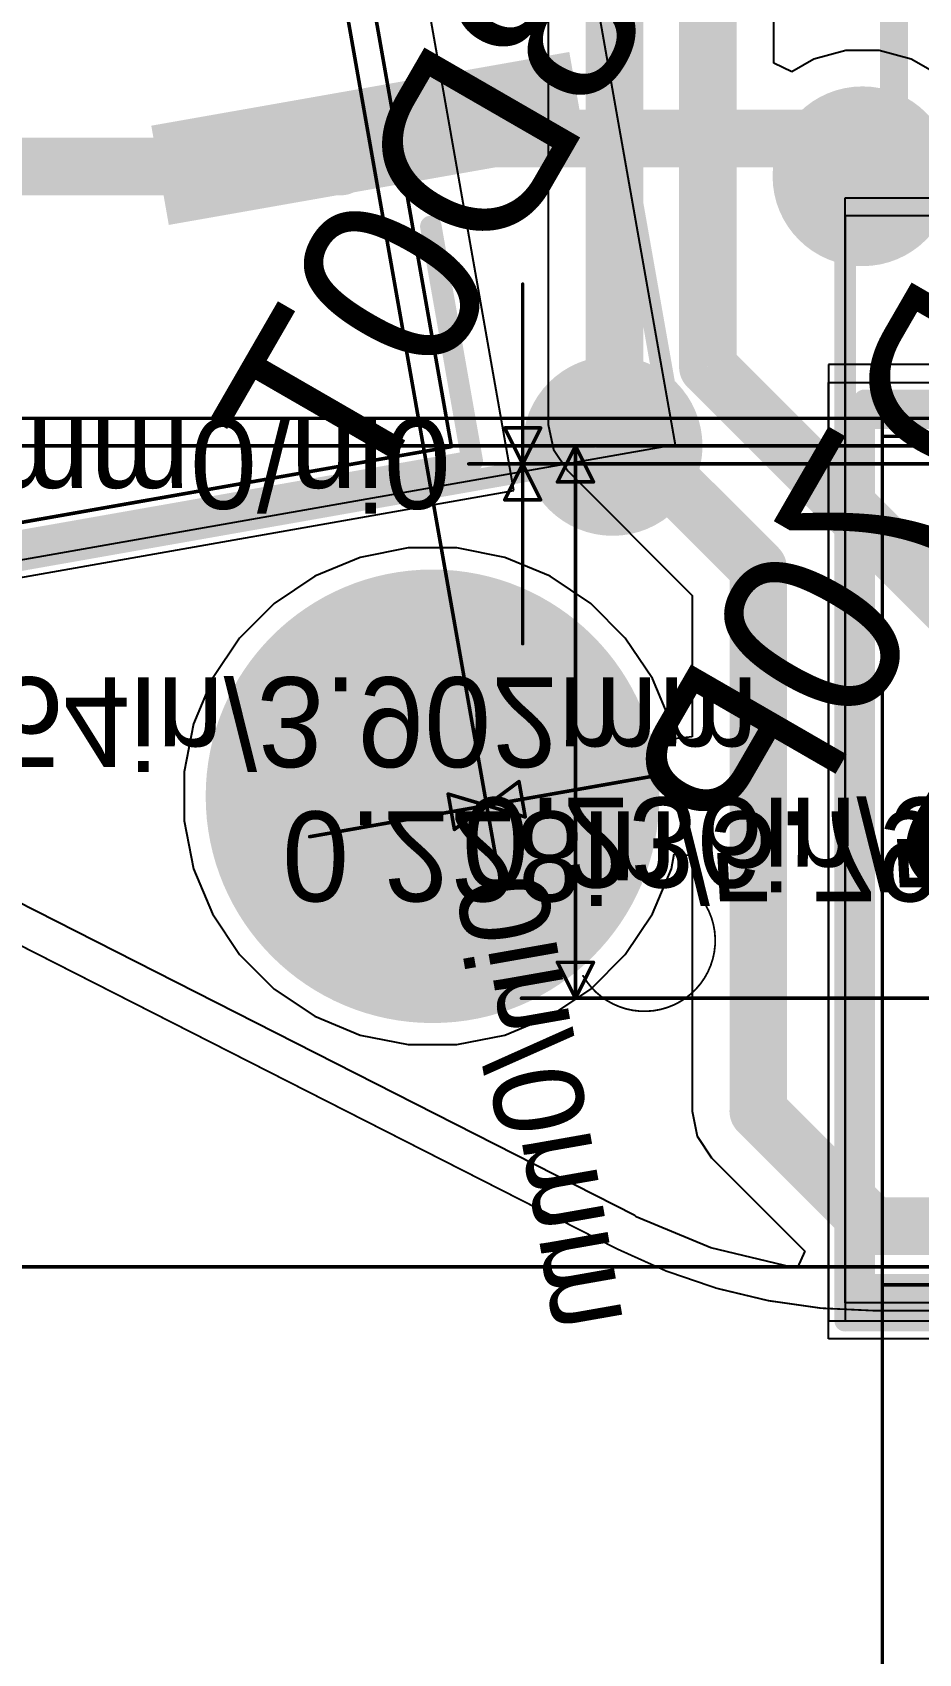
# Model space of a CAD drawing. Header units: millimetres. Extents: x 44.3 to 117.6, y 98.8 to 161.5.
# Drawn here: x 63.17 to 69.43, y 108.94 to 120.4 of the extents above; entities that cross this region are included whole.
import ezdxf

# ---------------------------------------------------------------- set-up
doc = ezdxf.new("R2010")
doc.units = ezdxf.units.MM
for name, color, linetype in [('BottomLayer', 5, 'Continuous'), ('BottomOverlay', 54, 'Continuous'), ('BottomPaste', 16, 'Continuous'), ('BottomSolder', 6, 'Continuous'), ('KeepOutLayer', 6, 'Continuous'), ('Mechanical1', 6, 'Continuous'), ('Mechanical13', 56, 'Continuous'), ('Mechanical15', 56, 'Continuous'), ('Mechanical5', 56, 'Continuous'), ('Mechanical7', 56, 'Continuous'), ('MultiLayer', 9, 'Continuous'), ('PadHoleLayer', 156, 'Continuous'), ('TopLayer', 1, 'Continuous'), ('TopOverlay', 2, 'Continuous'), ('TopSolder', 216, 'Continuous'), ('ViaHoleLayer', 16, 'Continuous')]:
    doc.layers.add(name, color=color, linetype=linetype)
doc.styles.add('Arial', font='arial.ttf', dxfattribs={"height": 0.2})

# ---------------------------------------------------------------- blocks, each defined once
blk = doc.blocks.new('CONN_S5B_ZR_SM4A_TF_JST_B_8')
at = {"layer": 'BottomOverlay'}
for points, const_width in [([(-3.769, 0, 1), (-4.531, 0, 1)], 0.508), ([(-2.41, 0.322, 1), (-2.334, 0.322, 1)], 0.0762), ([(-2.41, 0.322, 1), (-2.334, 0.322, 1)], 0.0762), ([(-4.658, 0, 1), (-4.404, 0, 1)], 0.254), ([(-3.896, 0, 1), (-3.642, 0, 1)], 0.254), ([(-2.41, -5.926, 1), (-2.334, -5.926, 1)], 0.0762), ([(-2.41, -5.926, 1), (-2.334, -5.926, 1)], 0.0762)]:
    blk.add_lwpolyline(points, format="xyb", close=True, dxfattribs=dict(at, const_width=const_width))
at = {"layer": 'BottomOverlay', "const_width": 0.152}
for points in [[(-2.372, -5.926), (-2.372, 0.322)], [(-2.372, 0.322), (-0.688, 0.322)], [(-2.372, -5.926), (8.372, -5.926)]]:
    blk.add_lwpolyline(points, dxfattribs=at)
at = {"layer": 'Mechanical13', "const_width": 0.0254}
for points in [[(-2.245, -5.799), (-2.245, 0.195)], [(-2.245, 0.195), (8.245, 0.195)], [(-2.245, -5.799), (8.245, -5.799)]]:
    blk.add_lwpolyline(points, dxfattribs=at)
at = {"layer": 'Mechanical13', "const_width": 0.0127}
for points in [[(-2.251, 0.195, 1), (-2.239, 0.195, 1)], [(-2.251, 0.195, 1), (-2.239, 0.195, 1)], [(-2.251, -5.799, 1), (-2.239, -5.799, 1)], [(-2.251, -5.799, 1), (-2.239, -5.799, 1)]]:
    blk.add_lwpolyline(points, format="xyb", close=True, dxfattribs=at)
at = {"layer": 'Mechanical15'}
for p, q in [((-2.507, -6.053), (-2.507, 1.753)), ((-2.507, 1.753), (8.507, 1.753)), ((8.507, -6.053), (-2.507, -6.053))]:
    blk.add_line(p, q, dxfattribs=at)
at = {"layer": 'Mechanical15', "const_width": 0.152}
for points in [[(-2.507, 1.753), (8.507, 1.753)], [(-2.507, -6.053), (-2.507, 1.753)], [(-2.507, -6.053), (8.507, -6.053)]]:
    blk.add_lwpolyline(points, dxfattribs=at)
at = {"layer": 'Mechanical15', "const_width": 0.0762}
for points in [[(-2.545, 1.753, 1), (-2.469, 1.753, 1)], [(-2.545, 1.753, 1), (-2.469, 1.753, 1)], [(-2.545, -6.053, 1), (-2.469, -6.053, 1)], [(-2.545, -6.053, 1), (-2.469, -6.053, 1)]]:
    blk.add_lwpolyline(points, format="xyb", close=True, dxfattribs=at)
at = {"layer": 'Mechanical5'}
for p, q in [((-2.626, 0.576), (-2.626, -6.18)), ((8.626, 0.576), (-2.626, 0.576)), ((-2.626, -6.18), (8.626, -6.18))]:
    blk.add_line(p, q, dxfattribs=at)
at = {"layer": 'Mechanical7', "const_width": 0.0254}
for points in [[(-11.778, 0.195), (-2.245, 0.195)], [(-13.048, 0), (3, 0)], [(-4.793, 0), (3, 0)], [(-4.539, -0.254), (-4.412, 0)], [(-4.412, 0), (-4.285, -0.254)], [(-4.412, -3.902), (-4.412, 0)], [(-4.539, -0.254), (-4.285, -0.254)], [(-4.539, -3.648), (-4.285, -3.648)], [(-4.539, -3.648), (-4.412, -3.902)], [(-4.412, -3.902), (-4.285, -3.648)], [(-4.793, -3.902), (7.25, -3.902)], [(-13.048, -5.799), (-2.245, -5.799)], [(-11.778, -5.799), (-2.245, -5.799)], [(-2.245, -16.594), (-2.245, -5.799)]]:
    blk.add_lwpolyline(points, dxfattribs=at)
at = {"layer": 'Mechanical7', "const_width": 0.0127}
for points in [[(-2.251, 0.195, 1), (-2.239, 0.195, 1)], [(-4.8, 0, 1), (-4.787, 0, 1)], [(-4.419, 0, 1), (-4.406, 0, 1)], [(-4.419, 0, 1), (-4.406, 0, 1)], [(-4.419, 0, 1), (-4.406, 0, 1)], [(-4.546, -0.254, 1), (-4.533, -0.254, 1)], [(-4.546, -0.254, 1), (-4.533, -0.254, 1)], [(-4.292, -0.254, 1), (-4.279, -0.254, 1)], [(-4.292, -0.254, 1), (-4.279, -0.254, 1)], [(-4.546, -3.648, 1), (-4.533, -3.648, 1)], [(-4.546, -3.648, 1), (-4.533, -3.648, 1)], [(-4.292, -3.648, 1), (-4.279, -3.648, 1)], [(-4.292, -3.648, 1), (-4.279, -3.648, 1)], [(-4.8, -3.902, 1), (-4.787, -3.902, 1)], [(-4.419, -3.902, 1), (-4.406, -3.902, 1)], [(-4.419, -3.902, 1), (-4.406, -3.902, 1)], [(-4.419, -3.902, 1), (-4.406, -3.902, 1)], [(-2.251, -5.799, 1), (-2.239, -5.799, 1)], [(-2.251, -5.799, 1), (-2.239, -5.799, 1)], [(-2.251, -5.799, 1), (-2.239, -5.799, 1)]]:
    blk.add_lwpolyline(points, format="xyb", close=True, dxfattribs=at)
at = {"layer": 'TopOverlay'}
for points, const_width in [([(-3.769, 0, 1), (-4.531, 0, 1)], 0.508), ([(-4.658, 0, 1), (-4.404, 0, 1)], 0.254), ([(-3.896, 0, 1), (-3.642, 0, 1)], 0.254)]:
    blk.add_lwpolyline(points, format="xyb", close=True, dxfattribs=dict(at, const_width=const_width))
at = {"layer": 'Mechanical7', "text_generation_flag": 2}
blk.add_text('0.154in/3.902mm', height=0.635, rotation=180, dxfattribs=at).set_placement((-9.683, -1.634))
blk = doc.blocks.new('CONN_S5B_ZR_SM4A_TF_JST_B_9')
at = {"layer": 'BottomLayer'}
blk.add_hatch(color=5, dxfattribs=at).paths.add_polyline_path([(5.644, 1.499), (6.356, 1.499), (6.356, -1.499), (5.644, -1.499)])
at = {"layer": 'BottomPaste'}
blk.add_hatch(color=16, dxfattribs=at).paths.add_polyline_path([(5.644, 1.499), (6.356, 1.499), (6.356, -1.499), (5.644, -1.499)])
at = {"layer": 'BottomSolder'}
blk.add_hatch(color=6, dxfattribs=at).paths.add_polyline_path([(5.644, 1.499), (6.356, 1.499), (6.356, -1.499), (5.644, -1.499)])
at = {"layer": 'BottomOverlay', "const_width": 0.152}
for points in [[(6.688, 0.322), (8.372, 0.322)], [(8.372, -5.926), (8.372, 0.322)]]:
    blk.add_lwpolyline(points, dxfattribs=at)
at = {"layer": 'BottomOverlay', "const_width": 0.0762}
for points in [[(6.65, 0.322, 1), (6.726, 0.322, 1)], [(8.334, 0.322, 1), (8.41, 0.322, 1)], [(8.334, 0.322, 1), (8.41, 0.322, 1)]]:
    blk.add_lwpolyline(points, format="xyb", close=True, dxfattribs=at)
at = {"layer": 'Mechanical13', "const_width": 0.0254}
for points in [[(-2.245, 0.195), (8.245, 0.195)], [(8.245, -5.799), (8.245, 0.195)]]:
    blk.add_lwpolyline(points, dxfattribs=at)
at = {"layer": 'Mechanical13', "const_width": 0.0127}
blk.add_lwpolyline([(8.239, 0.195, 1), (8.251, 0.195, 1)], format="xyb", close=True, dxfattribs=at)
blk.add_lwpolyline([(8.239, 0.195, 1), (8.251, 0.195, 1)], format="xyb", close=True, dxfattribs=at)
at = {"layer": 'Mechanical15'}
for p, q in [((-2.507, 1.753), (8.507, 1.753)), ((8.507, 1.753), (8.507, -6.053))]:
    blk.add_line(p, q, dxfattribs=at)
at = {"layer": 'Mechanical15', "const_width": 0.152}
for points in [[(-2.507, 1.753), (8.507, 1.753)], [(8.507, -6.053), (8.507, 1.753)]]:
    blk.add_lwpolyline(points, dxfattribs=at)
at = {"layer": 'Mechanical15', "const_width": 0.0762}
blk.add_lwpolyline([(8.469, 1.753, 1), (8.545, 1.753, 1)], format="xyb", close=True, dxfattribs=at)
blk.add_lwpolyline([(8.469, 1.753, 1), (8.545, 1.753, 1)], format="xyb", close=True, dxfattribs=at)
at = {"layer": 'Mechanical5'}
for p, q in [((8.626, 0.576), (-2.626, 0.576)), ((8.626, -6.18), (8.626, 0.576))]:
    blk.add_line(p, q, dxfattribs=at)
at = {"layer": 'Mechanical7', "const_width": 0.0254}
for points in [[(10.785, 0), (10.785, 1.27)], [(10.785, 0), (10.658, 0.254)], [(10.658, 0.254), (10.912, 0.254)], [(10.785, 0), (10.912, 0.254)], [(0, 0), (11.166, 0)], [(0, 0), (11.166, 0)], [(10.658, -0.254), (10.785, 0)], [(10.785, -1.27), (10.785, 0)], [(10.912, -0.254), (10.785, 0)], [(10.658, -0.254), (10.912, -0.254)]]:
    blk.add_lwpolyline(points, dxfattribs=at)
at = {"layer": 'Mechanical7', "const_width": 0.0127}
for points in [[(10.779, 1.27, 1), (10.791, 1.27, 1)], [(10.652, 0.254, 1), (10.664, 0.254, 1)], [(10.652, 0.254, 1), (10.664, 0.254, 1)], [(10.906, 0.254, 1), (10.918, 0.254, 1)], [(10.906, 0.254, 1), (10.918, 0.254, 1)], [(10.779, 0, 1), (10.791, 0, 1)], [(10.779, 0, 1), (10.791, 0, 1)], [(10.779, 0, 1), (10.791, 0, 1)], [(10.779, 0, 1), (10.791, 0, 1)], [(10.779, 0, 1), (10.791, 0, 1)], [(10.779, 0, 1), (10.791, 0, 1)], [(11.16, 0, 1), (11.172, 0, 1)], [(11.16, 0, 1), (11.172, 0, 1)], [(10.652, -0.254, 1), (10.664, -0.254, 1)], [(10.652, -0.254, 1), (10.664, -0.254, 1)], [(10.906, -0.254, 1), (10.918, -0.254, 1)], [(10.906, -0.254, 1), (10.918, -0.254, 1)], [(10.779, -1.27, 1), (10.791, -1.27, 1)]]:
    blk.add_lwpolyline(points, format="xyb", close=True, dxfattribs=at)
at = {"layer": 'Mechanical7', "text_generation_flag": 2}
blk.add_text('0in/0mm', height=0.635, rotation=-180, dxfattribs=at).set_placement((11.293, 0.318))
blk = doc.blocks.new('CONN_S5B_ZR_SM4A_TF_JST_B_10')
at = {"layer": 'Mechanical7', "text_generation_flag": 2}
for s, p in [('0.236in/5.994mm', (-16.668, -2.484)), ('0.228in/5.799mm', (-17.938, -2.582))]:
    blk.add_text(s, height=0.635, rotation=180, dxfattribs=at).set_placement(p)
blk = doc.blocks.new('CONN_S5B_ZR_SM4A_TF_JST_B_11')
at = {"layer": 'Mechanical7', "text_generation_flag": 2}
for s, p in [('3rd Mtg Padstyle: EX70Y70D70P', (-6.208, 11.278)), ('2nd Mtg Padstyle: EX70Y70D70P', (-6.208, 9.373)), ('Default Padstyle: RX28Y118D0T', (-6.208, 5.563))]:
    blk.add_text(s, height=1.27, rotation=-180, dxfattribs=at).set_placement(p)
blk = doc.blocks.new('CONN_S5B_ZR_SM4A_TF_JST_13')
at = {"layer": 'Mechanical13', "const_width": 0.0254}
for points in [[(8.245, 5.799), (-2.245, 5.799)], [(8.245, 5.799), (8.245, -0.195)], [(8.245, -0.195), (-2.245, -0.195)]]:
    blk.add_lwpolyline(points, dxfattribs=at)
at = {"layer": 'Mechanical13', "const_width": 0.0127}
for points in [[(8.239, 5.799, 1), (8.251, 5.799, 1)], [(8.239, 5.799, 1), (8.251, 5.799, 1)], [(8.239, -0.195, 1), (8.251, -0.195, 1)], [(8.239, -0.195, 1), (8.251, -0.195, 1)]]:
    blk.add_lwpolyline(points, format="xyb", close=True, dxfattribs=at)
at = {"layer": 'Mechanical15'}
for p, q in [((8.507, 6.053), (-2.507, 6.053)), ((8.507, -1.753), (8.507, 6.053)), ((-2.507, -1.753), (8.507, -1.753))]:
    blk.add_line(p, q, dxfattribs=at)
at = {"layer": 'Mechanical15', "const_width": 0.152}
for points in [[(8.507, 6.053), (-2.507, 6.053)], [(8.507, 6.053), (8.507, -1.753)], [(8.507, -1.753), (-2.507, -1.753)]]:
    blk.add_lwpolyline(points, dxfattribs=at)
at = {"layer": 'Mechanical15', "const_width": 0.0762}
for points in [[(8.469, 6.053, 1), (8.545, 6.053, 1)], [(8.469, 6.053, 1), (8.545, 6.053, 1)], [(8.469, -1.753, 1), (8.545, -1.753, 1)], [(8.469, -1.753, 1), (8.545, -1.753, 1)]]:
    blk.add_lwpolyline(points, format="xyb", close=True, dxfattribs=at)
at = {"layer": 'Mechanical5'}
for p, q in [((-2.626, 6.18), (8.626, 6.18)), ((8.626, 6.18), (8.626, -0.576)), ((8.626, -0.576), (-2.626, -0.576))]:
    blk.add_line(p, q, dxfattribs=at)
at = {"layer": 'Mechanical7', "const_width": 0.0254}
for points in [[(8.245, 16.594), (8.245, 5.799)], [(10.785, 1.27), (10.785, 0)], [(10.785, 0), (10.658, 0.254)], [(10.912, 0.254), (10.658, 0.254)], [(10.912, 0.254), (10.785, 0)], [(11.166, 0), (0, 0)], [(11.166, 0), (0, 0)], [(10.785, 0), (10.658, -0.254)], [(10.785, 0), (10.785, -1.27)], [(10.912, -0.254), (10.785, 0)], [(10.912, -0.254), (10.658, -0.254)]]:
    blk.add_lwpolyline(points, dxfattribs=at)
at = {"layer": 'Mechanical7', "const_width": 0.0127}
for points in [[(8.239, 5.799, 1), (8.251, 5.799, 1)], [(10.779, 1.27, 1), (10.791, 1.27, 1)], [(10.652, 0.254, 1), (10.664, 0.254, 1)], [(10.652, 0.254, 1), (10.664, 0.254, 1)], [(10.906, 0.254, 1), (10.918, 0.254, 1)], [(10.906, 0.254, 1), (10.918, 0.254, 1)], [(10.779, 0, 1), (10.791, 0, 1)], [(10.779, 0, 1), (10.791, 0, 1)], [(10.779, 0, 1), (10.791, 0, 1)], [(10.779, 0, 1), (10.791, 0, 1)], [(10.779, 0, 1), (10.791, 0, 1)], [(10.779, 0, 1), (10.791, 0, 1)], [(11.16, 0, 1), (11.172, 0, 1)], [(11.16, 0, 1), (11.172, 0, 1)], [(10.652, -0.254, 1), (10.664, -0.254, 1)], [(10.652, -0.254, 1), (10.664, -0.254, 1)], [(10.906, -0.254, 1), (10.918, -0.254, 1)], [(10.906, -0.254, 1), (10.918, -0.254, 1)], [(10.779, -1.27, 1), (10.791, -1.27, 1)]]:
    blk.add_lwpolyline(points, format="xyb", close=True, dxfattribs=at)
at = {"layer": 'TopOverlay', "const_width": 0.152}
for points in [[(8.372, 5.926), (-2.372, 5.926)], [(8.372, 5.926), (8.372, -0.322)], [(8.372, -0.322), (6.688, -0.322)]]:
    blk.add_lwpolyline(points, dxfattribs=at)
at = {"layer": 'TopOverlay', "const_width": 0.0762}
for points in [[(8.334, 5.926, 1), (8.41, 5.926, 1)], [(8.334, 5.926, 1), (8.41, 5.926, 1)], [(8.334, -0.322, 1), (8.41, -0.322, 1)], [(8.334, -0.322, 1), (8.41, -0.322, 1)]]:
    blk.add_lwpolyline(points, format="xyb", close=True, dxfattribs=at)
at = {"layer": 'Mechanical7'}
blk.add_text('0in/0mm', height=0.635, dxfattribs=at).set_placement((11.293, -0.318))

msp = doc.modelspace()

# ---------------------------------------------------------------- hatches: boundary and pattern name
at = {"layer": 'BottomLayer'}
h = msp.add_hatch(color=5, dxfattribs=at)
edge = h.paths.add_edge_path()
edge.add_arc((69.037, 119.38), 0.635, 0, 360)
h = msp.add_hatch(color=5, dxfattribs=at)
edge = h.paths.add_edge_path()
edge.add_arc((66, 115), 1.5, 0, 360)
at = {"layer": 'BottomSolder'}
h = msp.add_hatch(color=6, dxfattribs=at)
edge = h.paths.add_edge_path()
edge.add_arc((66, 115), 1.602, 0, 360)
at = {"layer": 'MultiLayer'}
h = msp.add_hatch(color=9, dxfattribs=at)
edge = h.paths.add_edge_path()
edge.add_arc((66, 115), 1.5, 0, 360)
at = {"layer": 'PadHoleLayer'}
h = msp.add_hatch(color=156, dxfattribs=at)
edge = h.paths.add_edge_path()
edge.add_arc((66, 115), 1.5, 0, 360)
at = {"layer": 'TopLayer'}
h = msp.add_hatch(color=1, dxfattribs=at)
edge = h.paths.add_edge_path()
edge.add_arc((69.037, 119.38), 0.635, 0, 360)
h = msp.add_hatch(color=1, dxfattribs=at)
edge = h.paths.add_edge_path()
edge.add_arc((66, 115), 1.5, 0, 360)
at = {"layer": 'TopSolder'}
h = msp.add_hatch(color=216, dxfattribs=at)
edge = h.paths.add_edge_path()
edge.add_arc((66, 115), 1.602, 0, 360)
at = {"layer": 'ViaHoleLayer'}
h = msp.add_hatch(color=16, dxfattribs=at)
edge = h.paths.add_edge_path()
edge.add_arc((69.037, 119.38), 0.356, 0, 360)

# ---------------------------------------------------------------- linework, layer by layer
at = {"layer": 'BottomLayer', "const_width": 0.406}
for points in [[(65.353, 119.449), (65.551, 119.647)], [(65.551, 119.647), (68.77, 119.647)], [(68.77, 119.647), (69.037, 119.38)], [(62.923, 119.449), (65.353, 119.449)]]:
    msp.add_lwpolyline(points, dxfattribs=at)
at = {"layer": 'BottomLayer', "const_width": 0.203}
for points in [[(65.45, 119.647, 1), (65.653, 119.647, 1)], [(65.45, 119.647, 1), (65.653, 119.647, 1)], [(68.668, 119.647, 1), (68.871, 119.647, 1)], [(68.668, 119.647, 1), (68.871, 119.647, 1)], [(65.251, 119.449, 1), (65.455, 119.449, 1)], [(65.251, 119.449, 1), (65.455, 119.449, 1)], [(68.936, 119.38, 1), (69.139, 119.38, 1)]]:
    msp.add_lwpolyline(points, format="xyb", close=True, dxfattribs=at)
at = {"layer": 'KeepOutLayer', "const_width": 0.0127}
for points in [[(60.303, 115.364), (67.307, 111.801)], [(69.121, 111.366), (91.203, 111.366)]]:
    msp.add_lwpolyline(points, dxfattribs=at)
msp.add_lwpolyline([(69.121, 111.366, -0.118191), (67.307, 111.801)], format="xyb", dxfattribs=at)
at = {"layer": 'KeepOutLayer', "const_width": 0.00635}
for points in [[(67.304, 111.801, 1), (67.31, 111.801, 1)], [(67.304, 111.801, 1), (67.31, 111.801, 1)], [(69.118, 111.366, 1), (69.124, 111.366, 1)], [(69.118, 111.366, 1), (69.124, 111.366, 1)]]:
    msp.add_lwpolyline(points, format="xyb", close=True, dxfattribs=at)
at = {"layer": 'Mechanical1', "const_width": 0.0127}
msp.add_lwpolyline([(67.93, 114.231, -1), (67.064, 113.731)], format="xyb", dxfattribs=at)
at = {"layer": 'Mechanical1', "const_width": 0.00635}
for points in [[(67.926, 114.231, 1), (67.933, 114.231, 1)], [(67.06, 113.731, 1), (67.067, 113.731, 1)]]:
    msp.add_lwpolyline(points, format="xyb", close=True, dxfattribs=at)
at = {"layer": 'TopLayer'}
for p, q in [((66.818, 123.444), (66.818, 117.627)), ((68.411, 120.18), (68.411, 120.961)), ((68.92, 120.269), (68.694, 120.208)), ((69.154, 120.269), (68.92, 120.269)), ((69.38, 120.208), (69.154, 120.269)), ((68.538, 120.118), (68.411, 120.18)), ((68.694, 120.208), (68.538, 120.118)), ((69.583, 120.091), (69.38, 120.208)), ((66.818, 117.627), (66.854, 117.449)), ((66.854, 117.449), (66.955, 117.298)), ((66.955, 117.298), (67.834, 116.418)), ((65.827, 116.754), (65.488, 116.687)), ((66.173, 116.754), (65.827, 116.754)), ((66.512, 116.687), (66.173, 116.754)), ((65.488, 116.687), (65.169, 116.554)), ((66.831, 116.554), (66.512, 116.687)), ((65.169, 116.554), (64.882, 116.362)), ((67.118, 116.362), (66.831, 116.554)), ((64.882, 116.362), (64.638, 116.118)), ((67.362, 116.118), (67.118, 116.362)), ((67.834, 116.418), (67.834, 115.419)), ((64.638, 116.118), (64.446, 115.831)), ((67.554, 115.831), (67.362, 116.118)), ((64.446, 115.831), (64.313, 115.512)), ((67.687, 115.512), (67.554, 115.831)), ((67.428, 112.038), (60.423, 115.601)), ((64.313, 115.512), (64.246, 115.173)), ((67.707, 115.407), (67.687, 115.512)), ((67.834, 115.419), (67.707, 115.407)), ((64.246, 115.173), (64.246, 114.827)), ((64.246, 114.827), (64.313, 114.488)), ((67.687, 114.488), (67.707, 114.593)), ((67.707, 114.593), (67.834, 114.581)), ((67.834, 114.581), (67.834, 112.776)), ((64.313, 114.488), (64.446, 114.169)), ((67.554, 114.169), (67.687, 114.488)), ((64.446, 114.169), (64.638, 113.882)), ((67.362, 113.882), (67.554, 114.169)), ((64.638, 113.882), (64.882, 113.638)), ((67.118, 113.638), (67.362, 113.882)), ((64.882, 113.638), (65.169, 113.446)), ((66.831, 113.446), (67.118, 113.638)), ((65.169, 113.446), (65.488, 113.313)), ((66.512, 113.313), (66.831, 113.446)), ((65.488, 113.313), (65.827, 113.246)), ((66.173, 113.246), (66.512, 113.313)), ((65.827, 113.246), (66.173, 113.246)), ((67.834, 112.776), (67.87, 112.598)), ((67.87, 112.598), (67.971, 112.446)), ((67.971, 112.446), (68.631, 111.786)), ((67.438, 112.029), (67.428, 112.038)), ((67.966, 111.811), (67.438, 112.029)), ((68.536, 111.674), (67.966, 111.811)), ((68.631, 111.786), (68.578, 111.671)), ((68.578, 111.671), (68.536, 111.674))]:
    msp.add_line(p, q, dxfattribs=at)
at = {"layer": 'TopLayer', "const_width": 0.406}
for points in [[(67.285, 117.627), (67.285, 123.444)], [(67.945, 118.034), (67.945, 121.154)], [(69.037, 119.38), (69.088, 119.329)], [(69.088, 119.329), (71.422, 119.329)], [(67.945, 118.034), (70.587, 115.392)], [(67.285, 117.627), (68.301, 116.611)], [(68.301, 112.776), (68.301, 116.611)], [(68.301, 112.776), (69.113, 111.963)], [(69.113, 111.963), (72.339, 111.963)]]:
    msp.add_lwpolyline(points, dxfattribs=at)
at = {"layer": 'TopLayer', "const_width": 0.203}
for points in [[(68.936, 119.38, 1), (69.139, 119.38, 1)], [(68.986, 119.329, 1), (69.19, 119.329, 1)], [(68.986, 119.329, 1), (69.19, 119.329, 1)], [(67.843, 118.034, 1), (68.047, 118.034, 1)], [(67.843, 118.034, 1), (68.047, 118.034, 1)], [(67.183, 117.627, 1), (67.386, 117.627, 1)], [(67.183, 117.627, 1), (67.386, 117.627, 1)], [(68.199, 116.611, 1), (68.402, 116.611, 1)], [(68.199, 116.611, 1), (68.402, 116.611, 1)], [(68.199, 112.776, 1), (68.402, 112.776, 1)], [(68.199, 112.776, 1), (68.402, 112.776, 1)], [(69.012, 111.963, 1), (69.215, 111.963, 1)], [(69.012, 111.963, 1), (69.215, 111.963, 1)]]:
    msp.add_lwpolyline(points, format="xyb", close=True, dxfattribs=at)

# ---------------------------------------------------------------- block references
for name, p, rotation in [('CONN_S5B_ZR_SM4A_TF_JST_B_11', (69.953, 135.821), 240), ('CONN_S5B_ZR_SM4A_TF_JST_B_9', (64.51, 125.556), 280), ('CONN_S5B_ZR_SM4A_TF_JST_13', (77.422, 117.348), 180)]:
    msp.add_blockref(name, p, dxfattribs=dict(rotation=rotation))
for name, p in [('CONN_S5B_ZR_SM4A_TF_JST_B_8', (71.422, 117.475)), ('CONN_S5B_ZR_SM4A_TF_JST_B_10', (82.876, 117.475))]:
    msp.add_blockref(name, p)

# ---------------------------------------------------------------- texts
at = {"layer": 'TopOverlay', "style": 'Arial'}
msp.add_text('J1', height=1.524, dxfattribs=at).set_placement((68.453, 119.126))

doc.saveas('drawing.dxf')
